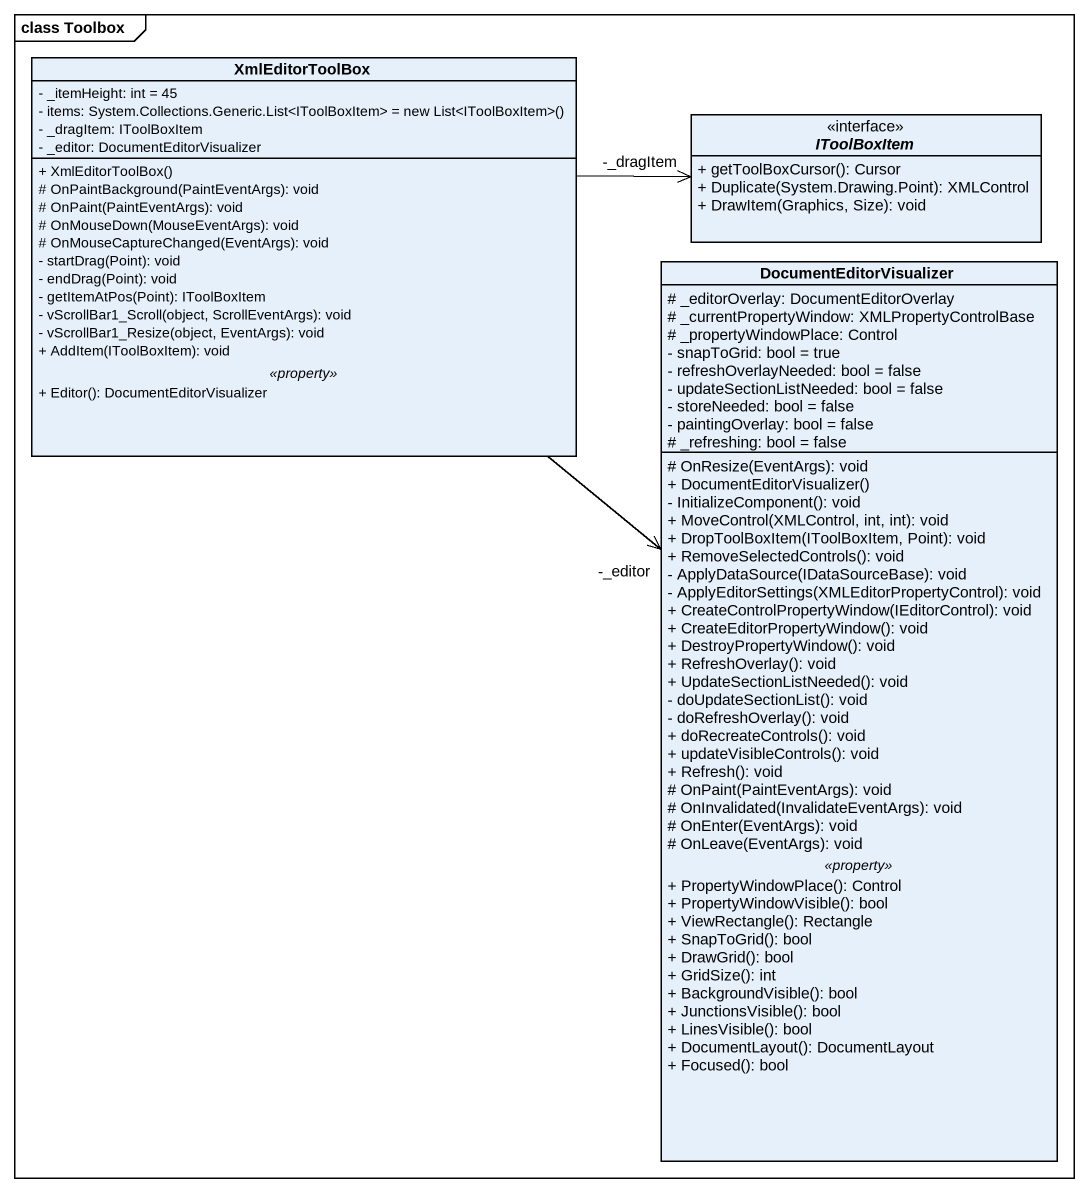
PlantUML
@startuml
mainframe class Toolbox
hide circle
hide empty members
skinparam classAttributeIconSize 0
class XmlEditorToolBox {
  - _itemHeight: int = 45
  {field} - items: System.Collections.Generic.List<IToolBoxItem> = new List<IToolBoxItem>()
  - _dragItem: IToolBoxItem
  - _editor: DocumentEditorVisualizer
  --
  + XmlEditorToolBox()
  # OnPaintBackground(PaintEventArgs): void
  # OnPaint(PaintEventArgs): void
  # OnMouseDown(MouseEventArgs): void
  # OnMouseCaptureChanged(EventArgs): void
  - startDrag(Point): void
  - endDrag(Point): void
  - getItemAtPos(Point): IToolBoxItem
  - vScrollBar1_Scroll(object, ScrollEventArgs): void
  - vScrollBar1_Resize(object, EventArgs): void
  + AddItem(IToolBoxItem): void
  .. <<property>> ..
  + Editor(): DocumentEditorVisualizer
}
interface IToolBoxItem <<interface>> {
  + getToolBoxCursor(): Cursor
  + Duplicate(System.Drawing.Point): XMLControl
  + DrawItem(Graphics, Size): void
}
class DocumentEditorVisualizer {
  # _editorOverlay: DocumentEditorOverlay
  # _currentPropertyWindow: XMLPropertyControlBase
  # _propertyWindowPlace: Control
  - snapToGrid: bool = true
  - refreshOverlayNeeded: bool = false
  - updateSectionListNeeded: bool = false
  - storeNeeded: bool = false
  - paintingOverlay: bool = false
  # _refreshing: bool = false
  --
  # OnResize(EventArgs): void
  + DocumentEditorVisualizer()
  - InitializeComponent(): void
  + MoveControl(XMLControl, int, int): void
  + DropToolBoxItem(IToolBoxItem, Point): void
  + RemoveSelectedControls(): void
  - ApplyDataSource(IDataSourceBase): void
  - ApplyEditorSettings(XMLEditorPropertyControl): void
  + CreateControlPropertyWindow(IEditorControl): void
  + CreateEditorPropertyWindow(): void
  + DestroyPropertyWindow(): void
  + RefreshOverlay(): void
  + UpdateSectionListNeeded(): void
  - doUpdateSectionList(): void
  - doRefreshOverlay(): void
  + doRecreateControls(): void
  + updateVisibleControls(): void
  + Refresh(): void
  # OnPaint(PaintEventArgs): void
  # OnInvalidated(InvalidateEventArgs): void
  # OnEnter(EventArgs): void
  # OnLeave(EventArgs): void
  .. <<property>> ..
  + PropertyWindowPlace(): Control
  + PropertyWindowVisible(): bool
  + ViewRectangle(): Rectangle
  + SnapToGrid(): bool
  + DrawGrid(): bool
  + GridSize(): int
  + BackgroundVisible(): bool
  + JunctionsVisible(): bool
  + LinesVisible(): bool
  + DocumentLayout(): DocumentLayout
  + Focused(): bool
}
XmlEditorToolBox -right-> "-_dragItem" IToolBoxItem
XmlEditorToolBox --> "-_editor" DocumentEditorVisualizer
@enduml
